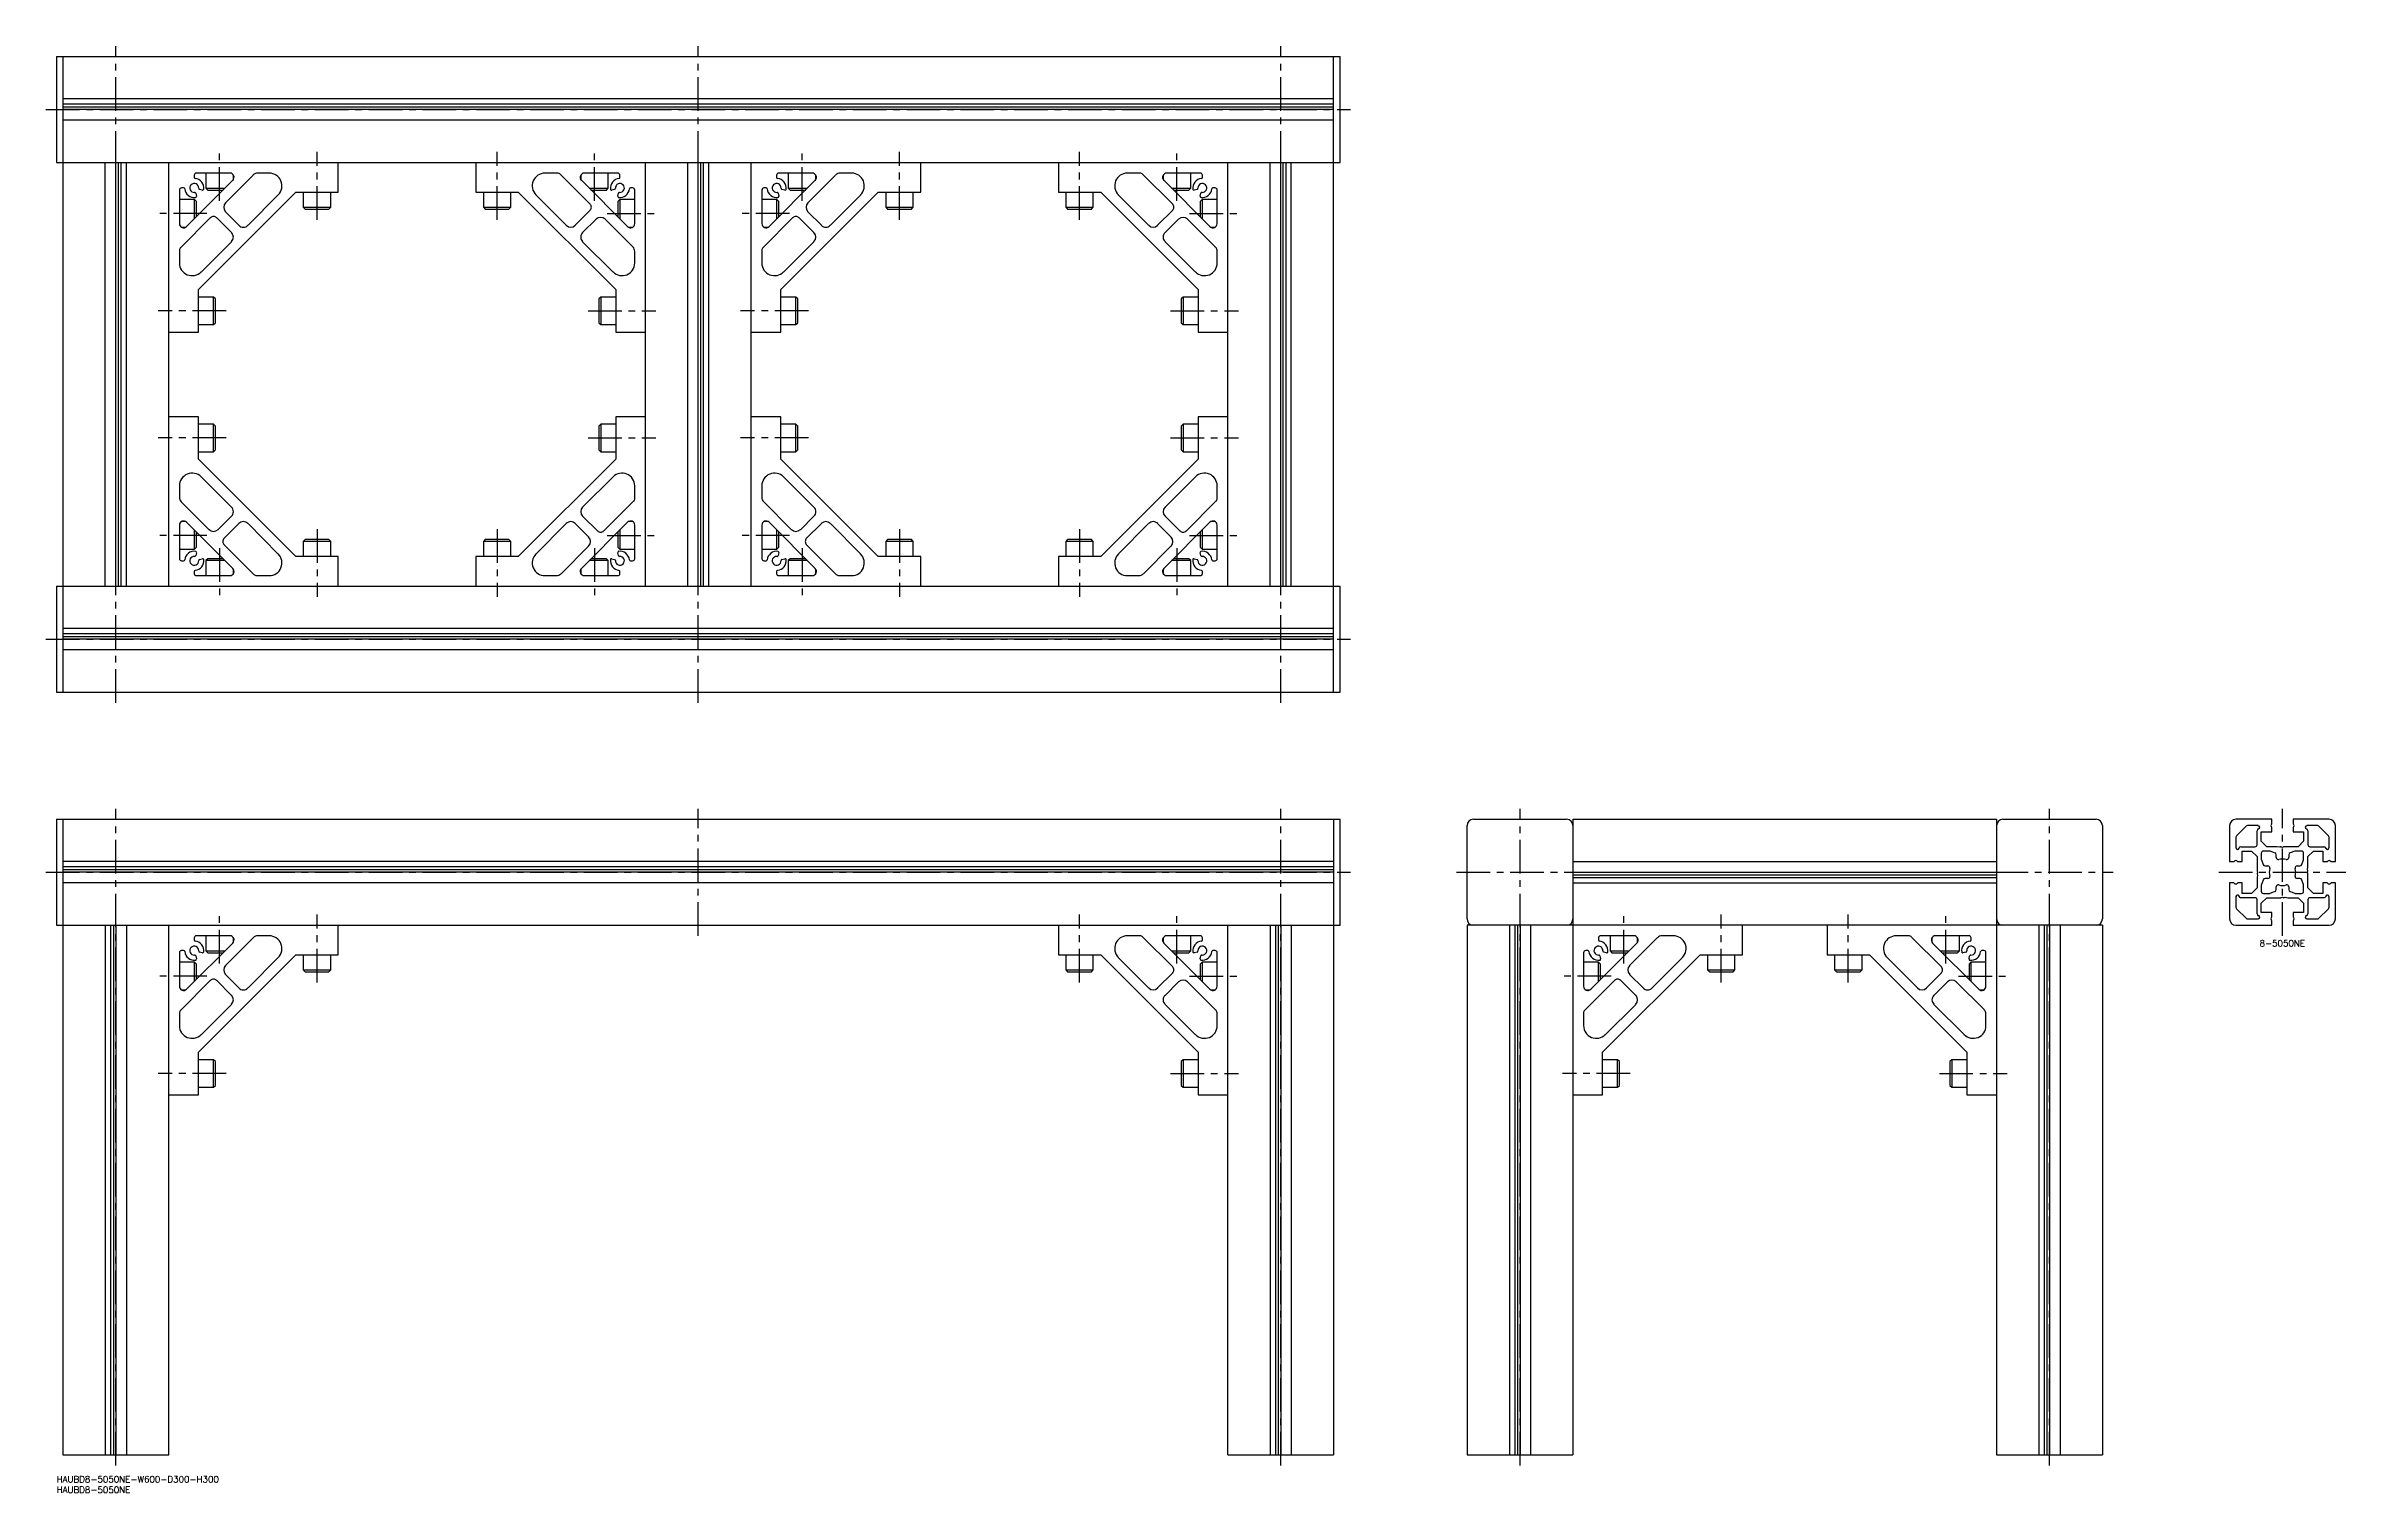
# Model space of a CAD drawing. Extents: x -5 to 1081, y -8 to 675.
import ezdxf

# ---------------------------------------------------------------- set-up
doc = ezdxf.new("R2010")
doc.units = 0
doc.header["$LTSCALE"] = 0.5
doc.linetypes.add('CENTER', pattern=[50.8, 31.75, -6.35, 6.35, -6.35])
for name, color, linetype in [('MSM_CENTER', 1, 'CENTER'), ('MSM_CONTINUOUS', 7, 'CONTINUOUS'), ('MSM_PART_NUMBER', 7, 'CONTINUOUS')]:
    doc.layers.add(name, color=color, linetype=linetype)
doc.styles.get("Standard").update_dxf_attribs({"font": 'txt.shx', "height": 3, "bigfont": 'bigfont.shx'})

# ---------------------------------------------------------------- blocks, each defined once
blk = doc.blocks.new('*U8')
at = {"layer": 'MSM_PART_NUMBER'}
blk.add_text('HAUBD8-5050NE-W600-D300-H300', height=3, dxfattribs=at).set_placement((0, -3))
blk = doc.blocks.new('*U9')
at = {"layer": 'MSM_PART_NUMBER'}
blk.add_text('HAUBD8-5050NE', height=3, dxfattribs=at).set_placement((0, -8))
blk = doc.blocks.new('*U10')
at = {"layer": 'MSM_PART_NUMBER'}
blk.add_text('8-5050NE', height=3, dxfattribs=at).set_placement((1040.2, 250))

msp = doc.modelspace()

# ---------------------------------------------------------------- linework, layer by layer
at = {"layer": 'MSM_CENTER'}
for p, q in [((28, 365), (28, 675)), ((303, 365), (303, 675)), ((578, 365), (578, 675)), ((-5, 645), (611, 645)), ((77, 602), (77, 625)), ((123, 593), (123, 625)), ((208, 593), (208, 625)), ((254, 602), (254, 625)), ((352, 602), (352, 625)), ((398, 593), (398, 625)), ((483, 593), (483, 625)), ((529, 602), (529, 625)), ((71, 596), (48, 596)), ((260, 596), (283, 596)), ((346, 596), (323, 596)), ((535, 596), (558, 596)), ((80, 550), (48, 550)), ((251, 550), (283, 550)), ((355, 550), (323, 550)), ((526, 550), (558, 550)), ((80, 490), (48, 490)), ((251, 490), (283, 490)), ((355, 490), (323, 490)), ((526, 490), (558, 490)), ((123, 447), (123, 415)), ((208, 447), (208, 415)), ((398, 447), (398, 415)), ((483, 447), (483, 415)), ((71, 444), (48, 444)), ((77, 438), (77, 415)), ((254, 438), (254, 415)), ((260, 444), (283, 444)), ((346, 444), (323, 444)), ((352, 438), (352, 415)), ((529, 438), (529, 415)), ((535, 444), (558, 444)), ((-5, 395), (611, 395)), ((28, 5), (28, 315)), ((303, 255), (303, 315)), ((578, 5), (578, 315)), ((691, 5), (691, 315)), ((941, 5), (941, 315)), ((1051, 255), (1051, 315)), ((-5, 285), (611, 285)), ((661, 285), (971, 285)), ((1021, 285), (1081, 285)), ((77, 242), (77, 265)), ((123, 233), (123, 265)), ((483, 233), (483, 265)), ((529, 242), (529, 265)), ((740, 242), (740, 265)), ((786, 233), (786, 265)), ((846, 233), (846, 265)), ((892, 242), (892, 265)), ((71, 236), (48, 236)), ((535, 236), (558, 236)), ((734, 236), (711, 236)), ((898, 236), (921, 236)), ((80, 190), (48, 190)), ((526, 190), (558, 190)), ((743, 190), (711, 190)), ((889, 190), (921, 190))]:
    msp.add_line(p, q, dxfattribs=at)
at = {"layer": 'MSM_CONTINUOUS'}
for p, q in [((0, 670), (606, 670)), ((0, 670), (0, 620)), ((3, 670), (3, 370)), ((603, 370), (603, 670)), ((606, 620), (606, 670)), ((603, 650), (3, 650)), ((603, 647.5), (3, 647.5)), ((603, 646.2), (3, 646.2)), ((603, 645), (3, 645)), ((603, 640), (3, 640)), ((0, 620), (606, 620)), ((23, 420), (23, 620)), ((28, 420), (28, 620)), ((29.2, 420), (29.2, 620)), ((30.5, 420), (30.5, 620)), ((33, 420), (33, 620)), ((53, 420), (53, 620)), ((133, 606), (133, 620)), ((198, 620), (198, 606)), ((278, 420), (278, 620)), ((298, 420), (298, 620)), ((303, 420), (303, 620)), ((304.2, 420), (304.2, 620)), ((305.5, 420), (305.5, 620)), ((308, 420), (308, 620)), ((328, 420), (328, 620)), ((408, 606), (408, 620)), ((473, 620), (473, 606)), ((553, 420), (553, 620)), ((573, 420), (573, 620)), ((578, 420), (578, 620)), ((579.2, 420), (579.2, 620)), ((580.5, 420), (580.5, 620)), ((583, 420), (583, 620)), ((61.4, 589.8), (83.2, 611.6)), ((65, 614), (65, 613)), ((81.8, 615), (66, 615)), ((70.5, 615), (70.5, 607.9)), ((92.8, 614.1), (79.7, 601)), ((83.5, 611.9), (83.5, 614.1)), ((100.4, 615), (95, 615)), ((236.5, 615), (230.6, 615)), ((252, 600.3), (237.9, 614.4)), ((247.5, 614.1), (247.5, 611.9)), ((247.8, 611.6), (269.6, 589.8)), ((265, 615), (249.2, 615)), ((260.5, 607.9), (260.5, 615)), ((266, 613), (266, 614)), ((336.4, 589.8), (358.2, 611.6)), ((340, 614), (340, 613)), ((356.8, 615), (341, 615)), ((345.5, 615), (345.5, 607.9)), ((367.8, 614.1), (354.7, 601)), ((358.5, 611.9), (358.5, 614.1)), ((375.4, 615), (370, 615)), ((511.5, 615), (505.6, 615)), ((527, 600.3), (512.9, 614.4)), ((522.5, 614.1), (522.5, 611.9)), ((522.8, 611.6), (544.6, 589.8)), ((540, 615), (524.2, 615)), ((535.5, 607.9), (535.5, 615)), ((541, 613), (541, 614)), ((58, 607), (58, 591.2)), ((65.1, 602.5), (58, 602.5)), ((60, 608), (59, 608)), ((66, 601.6), (65.1, 602.5)), ((65.1, 593.5), (65.1, 602.5)), ((65.7, 605.5), (66, 604.2)), ((66, 594.3), (66, 601.6)), ((67, 560), (113, 606)), ((68.8, 607), (67.5, 607.3)), ((70.5, 607.9), (71.4, 607)), ((70.5, 607.9), (79.5, 607.9)), ((71.4, 607), (78.7, 607)), ((90.4, 590.4), (104.7, 604.8)), ((113, 606), (133, 606)), ((116.5, 606), (116.5, 598.9)), ((116.5, 598.9), (117.4, 598)), ((116.5, 598.9), (129.5, 598.9)), ((117.4, 598), (128.6, 598)), ((128.6, 598), (129.5, 598.9)), ((129.5, 598.9), (129.5, 606)), ((198, 606), (218, 606)), ((201.5, 606), (201.5, 598.9)), ((201.5, 598.9), (202.4, 598)), ((201.5, 598.9), (214.5, 598.9)), ((202.4, 598), (213.6, 598)), ((213.6, 598), (214.5, 598.9)), ((214.5, 598.9), (214.5, 606)), ((218, 606), (264, 560)), ((226.3, 604.8), (240.6, 590.4)), ((244.9, 590.4), (252, 597.5)), ((251.5, 607.9), (260.5, 607.9)), ((252.3, 607), (259.6, 607)), ((259.6, 607), (260.5, 607.9)), ((263.5, 607.3), (262.2, 607)), ((265, 604.2), (265.3, 605.5)), ((265.9, 602.5), (265, 601.6)), ((265, 601.6), (265, 594.3)), ((273, 602.5), (265.9, 602.5)), ((265.9, 602.5), (265.9, 593.5)), ((272, 608), (271, 608)), ((273, 591.2), (273, 607)), ((333, 607), (333, 591.2)), ((340.1, 602.5), (333, 602.5)), ((335, 608), (334, 608)), ((341, 601.6), (340.1, 602.5)), ((340.1, 593.5), (340.1, 602.5)), ((340.7, 605.5), (341, 604.2)), ((341, 594.3), (341, 601.6)), ((342, 560), (388, 606)), ((343.8, 607), (342.5, 607.3)), ((345.5, 607.9), (346.4, 607)), ((345.5, 607.9), (354.5, 607.9)), ((346.4, 607), (353.7, 607)), ((365.4, 590.4), (379.7, 604.8)), ((388, 606), (408, 606)), ((391.5, 606), (391.5, 598.9)), ((391.5, 598.9), (392.4, 598)), ((391.5, 598.9), (404.5, 598.9)), ((392.4, 598), (403.6, 598)), ((403.6, 598), (404.5, 598.9)), ((404.5, 598.9), (404.5, 606)), ((473, 606), (493, 606)), ((476.5, 606), (476.5, 598.9)), ((476.5, 598.9), (477.4, 598)), ((476.5, 598.9), (489.5, 598.9)), ((477.4, 598), (488.6, 598)), ((488.6, 598), (489.5, 598.9)), ((489.5, 598.9), (489.5, 606)), ((493, 606), (539, 560)), ((501.3, 604.8), (515.6, 590.4)), ((519.9, 590.4), (527, 597.5)), ((526.5, 607.9), (535.5, 607.9)), ((527.3, 607), (534.6, 607)), ((534.6, 607), (535.5, 607.9)), ((538.5, 607.3), (537.2, 607)), ((540, 604.2), (540.3, 605.5)), ((540.9, 602.5), (540, 601.6)), ((540, 601.6), (540, 594.3)), ((548, 602.5), (540.9, 602.5)), ((540.9, 602.5), (540.9, 593.5)), ((547, 608), (546, 608)), ((548, 591.2), (548, 607)), ((72.7, 594), (58.6, 579.9)), ((58.9, 589.5), (61.1, 589.5)), ((82.6, 586.9), (75.5, 594)), ((79.7, 596.8), (86.1, 590.4)), ((254.8, 593.3), (248.4, 586.9)), ((272.1, 580.2), (259, 593.3)), ((269.9, 589.5), (272.1, 589.5)), ((347.7, 594), (333.6, 579.9)), ((333.9, 589.5), (336.1, 589.5)), ((357.6, 586.9), (350.5, 594)), ((354.7, 596.8), (361.1, 590.4)), ((529.8, 593.3), (523.4, 586.9)), ((547.1, 580.2), (534, 593.3)), ((544.9, 589.5), (547.1, 589.5)), ((58, 578.5), (58, 572.6)), ((68.2, 568.3), (82.6, 582.6)), ((248.4, 582.6), (262.8, 568.3)), ((273, 572.6), (273, 578)), ((333, 578.5), (333, 572.6)), ((343.2, 568.3), (357.6, 582.6)), ((523.4, 582.6), (537.8, 568.3)), ((548, 572.6), (548, 578)), ((67, 540), (67, 560)), ((74.1, 556.5), (67, 556.5)), ((75, 555.6), (74.1, 556.5)), ((74.1, 543.5), (74.1, 556.5)), ((75, 544.4), (75, 555.6)), ((256.9, 556.5), (256, 555.6)), ((256, 555.6), (256, 544.4)), ((264, 556.5), (256.9, 556.5)), ((256.9, 556.5), (256.9, 543.5)), ((264, 560), (264, 540)), ((342, 540), (342, 560)), ((349.1, 556.5), (342, 556.5)), ((350, 555.6), (349.1, 556.5)), ((349.1, 543.5), (349.1, 556.5)), ((350, 544.4), (350, 555.6)), ((531.9, 556.5), (531, 555.6)), ((531, 555.6), (531, 544.4)), ((539, 556.5), (531.9, 556.5)), ((531.9, 556.5), (531.9, 543.5)), ((539, 560), (539, 540)), ((67, 543.5), (74.1, 543.5)), ((74.1, 543.5), (75, 544.4)), ((256, 544.4), (256.9, 543.5)), ((256.9, 543.5), (264, 543.5)), ((342, 543.5), (349.1, 543.5)), ((349.1, 543.5), (350, 544.4)), ((531, 544.4), (531.9, 543.5)), ((531.9, 543.5), (539, 543.5)), ((53, 540), (67, 540)), ((264, 540), (278, 540)), ((328, 540), (342, 540)), ((539, 540), (553, 540)), ((67, 500), (53, 500)), ((67, 480), (67, 500)), ((278, 500), (264, 500)), ((264, 500), (264, 480)), ((342, 500), (328, 500)), ((342, 480), (342, 500)), ((553, 500), (539, 500)), ((539, 500), (539, 480)), ((74.1, 496.5), (67, 496.5)), ((75, 495.6), (74.1, 496.5)), ((74.1, 483.5), (74.1, 496.5)), ((75, 484.4), (75, 495.6)), ((256.9, 496.5), (256, 495.6)), ((256, 495.6), (256, 484.4)), ((264, 496.5), (256.9, 496.5)), ((256.9, 496.5), (256.9, 483.5)), ((349.1, 496.5), (342, 496.5)), ((350, 495.6), (349.1, 496.5)), ((349.1, 483.5), (349.1, 496.5)), ((350, 484.4), (350, 495.6)), ((531.9, 496.5), (531, 495.6)), ((531, 495.6), (531, 484.4)), ((539, 496.5), (531.9, 496.5)), ((531.9, 496.5), (531.9, 483.5)), ((67, 483.5), (74.1, 483.5)), ((113, 434), (67, 480)), ((74.1, 483.5), (75, 484.4)), ((264, 480), (218, 434)), ((256, 484.4), (256.9, 483.5)), ((256.9, 483.5), (264, 483.5)), ((342, 483.5), (349.1, 483.5)), ((388, 434), (342, 480)), ((349.1, 483.5), (350, 484.4)), ((539, 480), (493, 434)), ((531, 484.4), (531.9, 483.5)), ((531.9, 483.5), (539, 483.5)), ((58, 467.4), (58, 462)), ((82.6, 457.4), (68.2, 471.7)), ((262.8, 471.7), (248.4, 457.4)), ((273, 461.5), (273, 467.4)), ((333, 467.4), (333, 462)), ((357.6, 457.4), (343.2, 471.7)), ((537.8, 471.7), (523.4, 457.4)), ((548, 461.5), (548, 467.4)), ((58.9, 459.8), (72, 446.7)), ((258.3, 446), (272.4, 460.1)), ((333.9, 459.8), (347, 446.7)), ((533.3, 446), (547.4, 460.1)), ((58, 448.8), (58, 433)), ((61.1, 450.5), (58.9, 450.5)), ((83.2, 428.4), (61.4, 450.2)), ((65.1, 437.5), (65.1, 446.5)), ((66, 438.4), (66, 445.7)), ((76.2, 446.7), (82.6, 453.1)), ((86.1, 449.6), (79, 442.5)), ((104.7, 435.2), (90.4, 449.6)), ((240.6, 449.6), (226.3, 435.2)), ((251.3, 443.2), (244.9, 449.6)), ((269.6, 450.2), (247.8, 428.4)), ((248.4, 453.1), (255.5, 446)), ((265, 445.7), (265, 438.4)), ((265.9, 446.5), (265.9, 437.5)), ((272.1, 450.5), (269.9, 450.5)), ((273, 433), (273, 448.8)), ((333, 448.8), (333, 433)), ((336.1, 450.5), (333.9, 450.5)), ((358.2, 428.4), (336.4, 450.2)), ((340.1, 437.5), (340.1, 446.5)), ((341, 438.4), (341, 445.7)), ((351.2, 446.7), (357.6, 453.1)), ((361.1, 449.6), (354, 442.5)), ((379.7, 435.2), (365.4, 449.6)), ((515.6, 449.6), (501.3, 435.2)), ((526.3, 443.2), (519.9, 449.6)), ((544.6, 450.2), (522.8, 428.4)), ((523.4, 453.1), (530.5, 446)), ((540, 445.7), (540, 438.4)), ((540.9, 446.5), (540.9, 437.5)), ((547.1, 450.5), (544.9, 450.5)), ((548, 433), (548, 448.8)), ((58, 437.5), (65.1, 437.5)), ((65.1, 437.5), (66, 438.4)), ((66, 435.8), (65.7, 434.5)), ((79, 439.7), (93.1, 425.6)), ((117.4, 442), (116.5, 441.1)), ((116.5, 441.1), (116.5, 434)), ((129.5, 441.1), (116.5, 441.1)), ((128.6, 442), (117.4, 442)), ((129.5, 441.1), (128.6, 442)), ((129.5, 434), (129.5, 441.1)), ((202.4, 442), (201.5, 441.1)), ((201.5, 441.1), (201.5, 434)), ((214.5, 441.1), (201.5, 441.1)), ((213.6, 442), (202.4, 442)), ((214.5, 441.1), (213.6, 442)), ((214.5, 434), (214.5, 441.1)), ((238.2, 425.9), (251.3, 439)), ((265, 438.4), (265.9, 437.5)), ((265.3, 434.5), (265, 435.8)), ((265.9, 437.5), (273, 437.5)), ((333, 437.5), (340.1, 437.5)), ((340.1, 437.5), (341, 438.4)), ((341, 435.8), (340.7, 434.5)), ((354, 439.7), (368.1, 425.6)), ((392.4, 442), (391.5, 441.1)), ((391.5, 441.1), (391.5, 434)), ((404.5, 441.1), (391.5, 441.1)), ((403.6, 442), (392.4, 442)), ((404.5, 441.1), (403.6, 442)), ((404.5, 434), (404.5, 441.1)), ((477.4, 442), (476.5, 441.1)), ((476.5, 441.1), (476.5, 434)), ((489.5, 441.1), (476.5, 441.1)), ((488.6, 442), (477.4, 442)), ((489.5, 441.1), (488.6, 442)), ((489.5, 434), (489.5, 441.1)), ((513.2, 425.9), (526.3, 439)), ((540, 438.4), (540.9, 437.5)), ((540.3, 434.5), (540, 435.8)), ((540.9, 437.5), (548, 437.5)), ((59, 432), (60, 432)), ((65, 427), (65, 426)), ((66, 425), (81.8, 425)), ((67.5, 432.7), (68.8, 433)), ((71.4, 433), (70.5, 432.1)), ((70.5, 432.1), (70.5, 425)), ((79.5, 432.1), (70.5, 432.1)), ((78.7, 433), (71.4, 433)), ((83.5, 425.9), (83.5, 428.1)), ((94.5, 425), (100.4, 425)), ((133, 434), (113, 434)), ((133, 420), (133, 434)), ((198, 434), (198, 420)), ((218, 434), (198, 434)), ((230.6, 425), (236, 425)), ((247.5, 428.1), (247.5, 425.9)), ((249.2, 425), (265, 425)), ((260.5, 432.1), (251.5, 432.1)), ((259.6, 433), (252.3, 433)), ((260.5, 432.1), (259.6, 433)), ((260.5, 425), (260.5, 432.1)), ((262.2, 433), (263.5, 432.7)), ((266, 426), (266, 427)), ((271, 432), (272, 432)), ((334, 432), (335, 432)), ((340, 427), (340, 426)), ((341, 425), (356.8, 425)), ((342.5, 432.7), (343.8, 433)), ((346.4, 433), (345.5, 432.1)), ((345.5, 432.1), (345.5, 425)), ((354.5, 432.1), (345.5, 432.1)), ((353.7, 433), (346.4, 433)), ((358.5, 425.9), (358.5, 428.1)), ((369.5, 425), (375.4, 425)), ((408, 434), (388, 434)), ((408, 420), (408, 434)), ((473, 434), (473, 420)), ((493, 434), (473, 434)), ((505.6, 425), (511, 425)), ((522.5, 428.1), (522.5, 425.9)), ((524.2, 425), (540, 425)), ((535.5, 432.1), (526.5, 432.1)), ((534.6, 433), (527.3, 433)), ((535.5, 432.1), (534.6, 433)), ((535.5, 425), (535.5, 432.1)), ((537.2, 433), (538.5, 432.7)), ((541, 426), (541, 427)), ((546, 432), (547, 432)), ((0, 420), (606, 420)), ((0, 420), (0, 370)), ((606, 370), (606, 420)), ((603, 400), (3, 400)), ((603, 397.5), (3, 397.5)), ((603, 396.2), (3, 396.2)), ((603, 395), (3, 395)), ((603, 390), (3, 390)), ((0, 370), (606, 370)), ((0, 310), (606, 310)), ((0, 310), (0, 260)), ((3, 310), (3, 10)), ((603, 310), (603, 10)), ((606, 260), (606, 310)), ((666, 263), (666, 307)), ((669, 310), (713, 310)), ((716, 310), (716, 10)), ((716, 310), (916, 310)), ((916, 310), (916, 10)), ((919, 310), (963, 310)), ((966, 307), (966, 263)), ((1026, 307), (1026, 290)), ((1046, 310), (1029, 310)), ((1033.8, 306.7), (1029.3, 302.2)), ((1039.5, 307), (1034.5, 307)), ((1039, 298), (1039, 304.6)), ((1046, 308.1), (1046, 310)), ((1046, 304), (1046, 305.9)), ((1073, 310), (1056, 310)), ((1056, 310), (1056, 308.1)), ((1056, 305.9), (1056, 304)), ((1067.5, 307), (1062.5, 307)), ((1063, 304.6), (1063, 298)), ((1072.7, 302.2), (1068.2, 306.7)), ((1076, 290), (1076, 307)), ((1029, 301.5), (1029, 296.5)), ((1031.4, 297), (1038, 297)), ((1032, 290), (1032, 295)), ((1032, 295), (1036.4, 295)), ((1036.4, 295), (1039, 292.4)), ((1041, 299.6), (1041, 304)), ((1041, 304), (1046, 304)), ((1043.6, 297), (1041, 299.6)), ((1041, 294), (1041, 291.2)), ((1044.8, 295), (1042, 295)), ((1048.5, 297), (1043.6, 297)), ((1047.3, 294.1), (1045.2, 294.9)), ((1049.8, 296.8), (1048.5, 297)), ((1050.1, 296.9), (1049.8, 296.8)), ((1051, 296.7), (1050.6, 296.9)), ((1051.4, 296.9), (1051, 296.7)), ((1058.4, 297), (1051.7, 297)), ((1056.8, 294.9), (1054.7, 294.1)), ((1056, 304), (1061, 304)), ((1060, 295), (1057.2, 295)), ((1061, 299.6), (1058.4, 297)), ((1061, 304), (1061, 299.6)), ((1061, 291.2), (1061, 294)), ((1063, 292.4), (1065.6, 295)), ((1064, 297), (1070.6, 297)), ((1065.6, 295), (1070, 295)), ((1070, 295), (1070, 290)), ((1073, 296.5), (1073, 301.5)), ((603, 290), (3, 290)), ((603, 287.5), (3, 287.5)), ((603, 286.2), (3, 286.2)), ((603, 285), (3, 285)), ((716, 290), (916, 290)), ((716, 285), (916, 285)), ((716, 283.8), (916, 283.8)), ((716, 282.5), (916, 282.5)), ((1026, 290), (1027.9, 290)), ((1030.1, 290), (1032, 290)), ((1039, 292.4), (1039, 285.7)), ((1039.2, 283.8), (1039, 282.5)), ((1039, 282.5), (1039, 277.6)), ((1039.1, 285.4), (1039.3, 285)), ((1039.3, 285), (1039.1, 284.6)), ((1039.1, 284.1), (1039.2, 283.8)), ((1041.1, 290.8), (1041.9, 288.7)), ((1042.8, 288), (1044.1, 288)), ((1048, 291.9), (1048, 293.2)), ((1054, 293.2), (1054, 291.9)), ((1057.9, 288), (1059.2, 288)), ((1060.1, 288.7), (1060.9, 290.8)), ((1062.7, 285), (1062.9, 285.4)), ((1062.9, 284.6), (1062.7, 285)), ((1062.8, 286.2), (1063, 287.5)), ((1062.9, 285.9), (1062.8, 286.2)), ((1063, 287.5), (1063, 292.4)), ((1063, 277.6), (1063, 284.3)), ((1070, 290), (1071.9, 290)), ((1074.1, 290), (1076, 290)), ((603, 280), (3, 280)), ((716, 280), (916, 280)), ((1027.9, 280), (1026, 280)), ((1026, 280), (1026, 263)), ((1029, 273.5), (1029, 268.5)), ((1032, 280), (1030.1, 280)), ((1038, 273), (1031.4, 273)), ((1032, 275), (1032, 280)), ((1036.4, 275), (1032, 275)), ((1039, 277.6), (1036.4, 275)), ((1039, 265.4), (1039, 272)), ((1041, 278.8), (1041, 276)), ((1041, 270.4), (1043.6, 273)), ((1041.9, 281.3), (1041.1, 279.2)), ((1042, 275), (1044.8, 275)), ((1044.1, 282), (1042.8, 282)), ((1043.6, 273), (1050.3, 273)), ((1045.2, 275.1), (1047.3, 275.9)), ((1048, 276.8), (1048, 278.1)), ((1050.6, 273.1), (1051, 273.3)), ((1051, 273.3), (1051.4, 273.1)), ((1051.9, 273.1), (1052.2, 273.2)), ((1052.2, 273.2), (1053.5, 273)), ((1053.5, 273), (1058.4, 273)), ((1054, 278.1), (1054, 276.8)), ((1054.7, 275.9), (1056.8, 275.1)), ((1057.2, 275), (1060, 275)), ((1059.2, 282), (1057.9, 282)), ((1058.4, 273), (1061, 270.4)), ((1060.9, 279.2), (1060.1, 281.3)), ((1061, 276), (1061, 278.8)), ((1065.6, 275), (1063, 277.6)), ((1063, 272), (1063, 265.4)), ((1070.6, 273), (1064, 273)), ((1070, 275), (1065.6, 275)), ((1071.9, 280), (1070, 280)), ((1070, 280), (1070, 275)), ((1073, 268.5), (1073, 273.5)), ((1076, 280), (1074.1, 280)), ((1076, 263), (1076, 280)), ((1029.3, 267.8), (1033.8, 263.3)), ((1034.5, 263), (1039.5, 263)), ((1041, 266), (1041, 270.4)), ((1046, 266), (1041, 266)), ((1046, 264.1), (1046, 266)), ((1046, 260), (1046, 261.9)), ((1061, 266), (1056, 266)), ((1056, 266), (1056, 264.1)), ((1056, 261.9), (1056, 260)), ((1061, 270.4), (1061, 266)), ((1062.5, 263), (1067.5, 263)), ((1068.2, 263.3), (1072.7, 267.8)), ((0, 260), (606, 260)), ((23, 260), (23, 10)), ((25.5, 260), (25.5, 10)), ((26.8, 260), (26.8, 10)), ((28, 260), (28, 10)), ((33, 260), (33, 10)), ((53, 10), (53, 260)), ((61.4, 229.8), (83.2, 251.6)), ((65, 254), (65, 253)), ((81.8, 255), (66, 255)), ((70.5, 255), (70.5, 247.9)), ((92.8, 254.1), (79.7, 241)), ((83.5, 251.9), (83.5, 254.1)), ((100.4, 255), (95, 255)), ((133, 246), (133, 260)), ((473, 260), (473, 246)), ((511.5, 255), (505.6, 255)), ((527, 240.3), (512.9, 254.4)), ((522.5, 254.1), (522.5, 251.9)), ((522.8, 251.6), (544.6, 229.8)), ((540, 255), (524.2, 255)), ((535.5, 247.9), (535.5, 255)), ((541, 253), (541, 254)), ((553, 10), (553, 260)), ((573, 260), (573, 10)), ((575.5, 260), (575.5, 10)), ((576.8, 260), (576.8, 10)), ((578, 260), (578, 10)), ((583, 260), (583, 10)), ((966, 260), (666, 260)), ((666, 260), (666, 10)), ((686, 260), (686, 10)), ((688.5, 260), (688.5, 10)), ((689.8, 260), (689.8, 10)), ((691, 260), (691, 10)), ((696, 260), (696, 10)), ((724.4, 229.8), (746.2, 251.6)), ((728, 254), (728, 253)), ((744.8, 255), (729, 255)), ((733.5, 255), (733.5, 247.9)), ((755.8, 254.1), (742.7, 241)), ((746.5, 251.9), (746.5, 254.1)), ((763.4, 255), (758, 255)), ((796, 246), (796, 260)), ((836, 260), (836, 246)), ((874.5, 255), (868.6, 255)), ((890, 240.3), (875.9, 254.4)), ((885.5, 254.1), (885.5, 251.9)), ((885.8, 251.6), (907.6, 229.8)), ((903, 255), (887.2, 255)), ((898.5, 247.9), (898.5, 255)), ((904, 253), (904, 254)), ((936, 260), (936, 10)), ((938.5, 260), (938.5, 10)), ((939.8, 260), (939.8, 10)), ((941, 260), (941, 10)), ((946, 260), (946, 10)), ((966, 260), (966, 10)), ((1029, 260), (1046, 260)), ((1056, 260), (1073, 260)), ((58, 247), (58, 231.2)), ((65.1, 242.5), (58, 242.5)), ((60, 248), (59, 248)), ((66, 241.6), (65.1, 242.5)), ((65.1, 233.5), (65.1, 242.5)), ((65.7, 245.5), (66, 244.2)), ((66, 234.3), (66, 241.6)), ((67, 200), (113, 246)), ((68.8, 247), (67.5, 247.3)), ((70.5, 247.9), (71.4, 247)), ((70.5, 247.9), (79.5, 247.9)), ((71.4, 247), (78.7, 247)), ((90.4, 230.4), (104.7, 244.8)), ((113, 246), (133, 246)), ((116.5, 246), (116.5, 238.9)), ((129.5, 238.9), (129.5, 246)), ((473, 246), (493, 246)), ((476.5, 246), (476.5, 238.9)), ((489.5, 238.9), (489.5, 246)), ((493, 246), (539, 200)), ((501.3, 244.8), (515.6, 230.4)), ((526.5, 247.9), (535.5, 247.9)), ((527.3, 247), (534.6, 247)), ((534.6, 247), (535.5, 247.9)), ((538.5, 247.3), (537.2, 247)), ((540, 244.2), (540.3, 245.5)), ((540.9, 242.5), (540, 241.6)), ((540, 241.6), (540, 234.3)), ((548, 242.5), (540.9, 242.5)), ((540.9, 242.5), (540.9, 233.5)), ((547, 248), (546, 248)), ((548, 231.2), (548, 247)), ((721, 247), (721, 231.2)), ((728.1, 242.5), (721, 242.5)), ((723, 248), (722, 248)), ((729, 241.6), (728.1, 242.5)), ((728.1, 233.5), (728.1, 242.5)), ((728.7, 245.5), (729, 244.2)), ((729, 234.3), (729, 241.6)), ((730, 200), (776, 246)), ((731.8, 247), (730.5, 247.3)), ((733.5, 247.9), (734.4, 247)), ((733.5, 247.9), (742.5, 247.9)), ((734.4, 247), (741.7, 247)), ((753.4, 230.4), (767.7, 244.8)), ((776, 246), (796, 246)), ((779.5, 246), (779.5, 238.9)), ((792.5, 238.9), (792.5, 246)), ((836, 246), (856, 246)), ((839.5, 246), (839.5, 238.9)), ((852.5, 238.9), (852.5, 246)), ((856, 246), (902, 200)), ((864.3, 244.8), (878.6, 230.4)), ((889.5, 247.9), (898.5, 247.9)), ((890.3, 247), (897.6, 247)), ((897.6, 247), (898.5, 247.9)), ((901.5, 247.3), (900.2, 247)), ((903, 244.2), (903.3, 245.5)), ((903.9, 242.5), (903, 241.6)), ((903, 241.6), (903, 234.3)), ((911, 242.5), (903.9, 242.5)), ((903.9, 242.5), (903.9, 233.5)), ((910, 248), (909, 248)), ((911, 231.2), (911, 247)), ((72.7, 234), (58.6, 219.9)), ((58.9, 229.5), (61.1, 229.5)), ((82.6, 226.9), (75.5, 234)), ((79.7, 236.8), (86.1, 230.4)), ((116.5, 238.9), (117.4, 238)), ((116.5, 238.9), (129.5, 238.9)), ((117.4, 238), (128.6, 238)), ((128.6, 238), (129.5, 238.9)), ((476.5, 238.9), (477.4, 238)), ((476.5, 238.9), (489.5, 238.9)), ((477.4, 238), (488.6, 238)), ((488.6, 238), (489.5, 238.9)), ((519.9, 230.4), (527, 237.5)), ((529.8, 233.3), (523.4, 226.9)), ((547.1, 220.2), (534, 233.3)), ((544.9, 229.5), (547.1, 229.5)), ((735.7, 234), (721.6, 219.9)), ((721.9, 229.5), (724.1, 229.5)), ((745.6, 226.9), (738.5, 234)), ((742.7, 236.8), (749.1, 230.4)), ((779.5, 238.9), (780.4, 238)), ((779.5, 238.9), (792.5, 238.9)), ((780.4, 238), (791.6, 238)), ((791.6, 238), (792.5, 238.9)), ((839.5, 238.9), (840.4, 238)), ((839.5, 238.9), (852.5, 238.9)), ((840.4, 238), (851.6, 238)), ((851.6, 238), (852.5, 238.9)), ((882.9, 230.4), (890, 237.5)), ((892.8, 233.3), (886.4, 226.9)), ((910.1, 220.2), (897, 233.3)), ((907.9, 229.5), (910.1, 229.5)), ((58, 218.5), (58, 212.6)), ((68.2, 208.3), (82.6, 222.6)), ((523.4, 222.6), (537.8, 208.3)), ((548, 212.6), (548, 218)), ((721, 218.5), (721, 212.6)), ((731.2, 208.3), (745.6, 222.6)), ((886.4, 222.6), (900.8, 208.3)), ((911, 212.6), (911, 218)), ((67, 180), (67, 200)), ((74.1, 196.5), (67, 196.5)), ((75, 195.6), (74.1, 196.5)), ((74.1, 183.5), (74.1, 196.5)), ((75, 184.4), (75, 195.6)), ((531.9, 196.5), (531, 195.6)), ((531, 195.6), (531, 184.4)), ((539, 196.5), (531.9, 196.5)), ((531.9, 196.5), (531.9, 183.5)), ((539, 200), (539, 180)), ((730, 180), (730, 200)), ((737.1, 196.5), (730, 196.5)), ((738, 195.6), (737.1, 196.5)), ((737.1, 183.5), (737.1, 196.5)), ((738, 184.4), (738, 195.6)), ((894.9, 196.5), (894, 195.6)), ((894, 195.6), (894, 184.4)), ((902, 196.5), (894.9, 196.5)), ((894.9, 196.5), (894.9, 183.5)), ((902, 200), (902, 180)), ((53, 180), (67, 180)), ((67, 183.5), (74.1, 183.5)), ((74.1, 183.5), (75, 184.4)), ((531, 184.4), (531.9, 183.5)), ((531.9, 183.5), (539, 183.5)), ((539, 180), (553, 180)), ((716, 180), (730, 180)), ((730, 183.5), (737.1, 183.5)), ((737.1, 183.5), (738, 184.4)), ((894, 184.4), (894.9, 183.5)), ((894.9, 183.5), (902, 183.5)), ((902, 180), (916, 180)), ((3, 10), (53, 10)), ((553, 10), (603, 10)), ((666, 10), (716, 10)), ((916, 10), (966, 10))]:
    msp.add_line(p, q, dxfattribs=at)
for centre, radius, start, end in [((65, 608), 2.1, 356.087, 273.9131), ((66, 614), 1, 90, 180), ((65.5, 613), 0.5, 180, 264.2608), ((65, 608), 4.5, 352.181, 84.2608), ((81.8, 613), 2, 315, 90), ((95, 612), 3, 90, 135), ((100.4, 609), 6, 315, 90), ((230.6, 609), 6, 90, 225), ((236.5, 613), 2, 45, 90), ((249.2, 613), 2, 90, 225), ((266, 608), 4.5, 95.7392, 187.8202), ((266, 608), 2.1, 266.087, 183.9131), ((265, 614), 1, 0, 90), ((265.5, 613), 0.5, 275.7392, 0), ((340, 608), 2.1, 356.087, 273.9131), ((341, 614), 1, 90, 180), ((340.5, 613), 0.5, 180, 264.2608), ((340, 608), 4.5, 352.181, 84.2608), ((356.8, 613), 2, 315, 90), ((370, 612), 3, 90, 135), ((375.4, 609), 6, 315, 90), ((505.6, 609), 6, 90, 225), ((511.5, 613), 2, 45, 90), ((524.2, 613), 2, 90, 225), ((541, 608), 4.5, 95.7392, 187.8202), ((541, 608), 2.1, 266.087, 183.9131), ((540, 614), 1, 0, 90), ((540.5, 613), 0.5, 275.7392, 0), ((59, 607), 1, 90, 180), ((60, 607.5), 0.5, 5.7392, 90), ((65, 608), 4.5, 185.7392, 277.8202), ((65.2, 605.4), 0.5, 15.0017, 93.9131), ((65.5, 604), 0.5, 277.8202, 15.0017), ((67.6, 607.8), 0.5, 176.0869, 255.0017), ((69, 607.5), 0.5, 255.0017, 352.181), ((81.9, 598.9), 3, 135, 224.9997), ((250.5, 598.9), 2, 314.9997, 45), ((262, 607.5), 0.5, 187.8202, 285.0017), ((263.4, 607.8), 0.5, 285.0017, 3.9131), ((265.5, 604), 0.5, 165.0017, 262.181), ((265.8, 605.4), 0.5, 86.0869, 165.0017), ((266, 608), 4.5, 262.181, 354.2608), ((271, 607.5), 0.5, 90, 174.2608), ((272, 607), 1, 0, 90), ((334, 607), 1, 90, 180), ((335, 607.5), 0.5, 5.7392, 90), ((340, 608), 4.5, 185.7392, 277.8202), ((340.2, 605.4), 0.5, 15.0017, 93.9131), ((340.5, 604), 0.5, 277.8202, 15.0017), ((342.6, 607.8), 0.5, 176.0869, 255.0017), ((344, 607.5), 0.5, 255.0017, 352.181), ((356.9, 598.9), 3, 135, 224.9997), ((525.5, 598.9), 2, 314.9997, 45), ((537, 607.5), 0.5, 187.8202, 285.0017), ((538.4, 607.8), 0.5, 285.0017, 3.9131), ((540.5, 604), 0.5, 165.0017, 262.181), ((540.8, 605.4), 0.5, 86.0869, 165.0017), ((541, 608), 4.5, 262.181, 354.2608), ((546, 607.5), 0.5, 90, 174.2608), ((547, 607), 1, 0, 90), ((60, 591.2), 2, 180, 315), ((74.1, 592.5), 2, 44.9997, 135), ((80.5, 584.8), 3, 315, 44.9997), ((88.2, 592.5), 3, 224.9997, 315), ((242.8, 592.5), 3, 225, 314.9997), ((250.5, 584.8), 3, 134.9997, 225), ((256.9, 591.1), 3, 45, 134.9997), ((271, 591.2), 2, 225, 0), ((335, 591.2), 2, 180, 315), ((349.1, 592.5), 2, 44.9997, 135), ((355.5, 584.8), 3, 315, 44.9997), ((363.2, 592.5), 3, 224.9997, 315), ((517.8, 592.5), 3, 225, 314.9997), ((525.5, 584.8), 3, 134.9997, 225), ((531.9, 591.1), 3, 45, 134.9997), ((546, 591.2), 2, 225, 0), ((60, 578.5), 2, 135, 180), ((270, 578), 3, 0, 45), ((335, 578.5), 2, 135, 180), ((545, 578), 3, 0, 45), ((64, 572.6), 6, 180, 315), ((267, 572.6), 6, 225, 0), ((339, 572.6), 6, 180, 315), ((542, 572.6), 6, 225, 0), ((64, 467.4), 6, 45, 180), ((267, 467.4), 6, 360, 135), ((339, 467.4), 6, 45, 180), ((542, 467.4), 6, 360, 135), ((61, 462), 3, 180, 225), ((80.5, 455.2), 3, 314.9997, 45), ((250.5, 455.2), 3, 135, 224.9997), ((271, 461.5), 2, 315, 0), ((336, 462), 3, 180, 225), ((355.5, 455.2), 3, 314.9997, 45), ((525.5, 455.2), 3, 135, 224.9997), ((546, 461.5), 2, 315, 0), ((60, 448.8), 2, 45, 180), ((74.1, 448.9), 3, 225, 314.9997), ((88.2, 447.5), 3, 45, 134.9997), ((242.8, 447.5), 3, 44.9997, 135), ((256.9, 447.5), 2, 224.9997, 315), ((271, 448.8), 2, 0, 135), ((335, 448.8), 2, 45, 180), ((349.1, 448.9), 3, 225, 314.9997), ((363.2, 447.5), 3, 45, 134.9997), ((517.8, 447.5), 3, 44.9997, 135), ((531.9, 447.5), 2, 224.9997, 315), ((546, 448.8), 2, 0, 135), ((65, 432), 4.5, 82.181, 174.2608), ((65.2, 434.6), 0.5, 266.0869, 345.0017), ((65.5, 436), 0.5, 345.0017, 82.181), ((80.5, 441.1), 2, 134.9997, 225), ((100.4, 431), 6, 270, 45), ((230.6, 431), 6, 135, 270), ((249.1, 441.1), 3, 315, 44.9997), ((265.5, 436), 0.5, 97.8202, 195.0017), ((265.8, 434.6), 0.5, 195.0017, 273.9131), ((266, 432), 4.5, 5.7392, 97.8202), ((340, 432), 4.5, 82.181, 174.2608), ((340.2, 434.6), 0.5, 266.0869, 345.0017), ((340.5, 436), 0.5, 345.0017, 82.181), ((355.5, 441.1), 2, 134.9997, 225), ((375.4, 431), 6, 270, 45), ((505.6, 431), 6, 135, 270), ((524.1, 441.1), 3, 315, 44.9997), ((540.5, 436), 0.5, 97.8202, 195.0017), ((540.8, 434.6), 0.5, 195.0017, 273.9131), ((541, 432), 4.5, 5.7392, 97.8202), ((59, 433), 1, 180, 270), ((60, 432.5), 0.5, 270, 354.2608), ((65, 432), 2.1, 86.087, 3.9131), ((65.5, 427), 0.5, 95.7392, 180), ((66, 426), 1, 180, 270), ((65, 432), 4.5, 275.7392, 7.8202), ((67.6, 432.2), 0.5, 105.0017, 183.9131), ((69, 432.5), 0.5, 7.8202, 105.0017), ((81.8, 427), 2, 270, 45), ((94.5, 427), 2, 225, 270), ((236, 428), 3, 270, 315), ((249.2, 427), 2, 135, 270), ((262, 432.5), 0.5, 75.0017, 172.181), ((266, 432), 4.5, 172.181, 264.2608), ((263.4, 432.2), 0.5, 356.0869, 75.0017), ((266, 432), 2.1, 176.087, 93.9131), ((265, 426), 1, 270, 0), ((265.5, 427), 0.5, 0, 84.2608), ((271, 432.5), 0.5, 185.7392, 270), ((272, 433), 1, 270, 0), ((334, 433), 1, 180, 270), ((335, 432.5), 0.5, 270, 354.2608), ((340, 432), 2.1, 86.087, 3.9131), ((340.5, 427), 0.5, 95.7392, 180), ((341, 426), 1, 180, 270), ((340, 432), 4.5, 275.7392, 7.8202), ((342.6, 432.2), 0.5, 105.0017, 183.9131), ((344, 432.5), 0.5, 7.8202, 105.0017), ((356.8, 427), 2, 270, 45), ((369.5, 427), 2, 225, 270), ((511, 428), 3, 270, 315), ((524.2, 427), 2, 135, 270), ((537, 432.5), 0.5, 75.0017, 172.181), ((541, 432), 4.5, 172.181, 264.2608), ((538.4, 432.2), 0.5, 356.0869, 75.0017), ((541, 432), 2.1, 176.087, 93.9131), ((540, 426), 1, 270, 0), ((540.5, 427), 0.5, 0, 84.2608), ((546, 432.5), 0.5, 185.7392, 270), ((547, 433), 1, 270, 0), ((669, 307), 3, 90, 180), ((713, 307), 3, 0, 90), ((919, 307), 3, 90, 180), ((963, 307), 3, 0, 90), ((1029, 307), 3, 90, 180), ((1034.5, 306), 1, 90, 135), ((1040, 304.6), 1, 104.9006, 180), ((1039.5, 306.2), 0.75, 284.9006, 90), ((1046.5, 307), 1, 130.0052, 229.9948), ((1045.6, 308.1), 0.4, 310.0052, 0), ((1045.6, 305.9), 0.4, 0, 49.9948), ((1056.4, 308.1), 0.4, 180, 229.9948), ((1056.4, 305.9), 0.4, 130.0052, 180), ((1055.5, 307), 1, 310.0052, 49.9948), ((1062.5, 306.2), 0.75, 90, 255.0994), ((1062, 304.6), 1, 0, 75.0994), ((1067.5, 306), 1, 45, 90), ((1073, 307), 3, 0, 90), ((1030, 301.5), 1, 135, 180), ((1029.8, 296.5), 0.75, 180, 345.0994), ((1031.4, 296), 1, 90, 165.0994), ((1038, 298), 1, 270, 0), ((1042, 294), 1, 90, 180), ((1044.8, 294), 1, 70, 90), ((1047, 293.2), 1, 0, 70), ((1050.3, 296.5), 0.5, 60, 120), ((1051.7, 296.5), 0.5, 90, 120), ((1055, 293.2), 1, 110, 180), ((1057.2, 294), 1, 90, 110), ((1060, 294), 1, 0, 90), ((1064, 298), 1, 180, 270), ((1070.6, 296), 1, 14.9006, 90), ((1072.2, 296.5), 0.75, 194.9006, 0), ((1072, 301.5), 1, 0, 45), ((1027.9, 290.4), 0.4, 270, 319.9948), ((1029, 289.5), 1, 40.0052, 139.9948), ((1030.1, 290.4), 0.4, 220.0052, 270), ((1039.5, 285.7), 0.5, 180, 210), ((1039.5, 284.3), 0.5, 150, 210), ((1042, 291.2), 1, 180, 200), ((1042.8, 289), 1, 200, 270), ((1044.1, 287), 0.95, 343.4578, 90), ((1044.1, 283), 0.95, 270, 16.5422), ((1051, 285), 6.25, 163.4578, 196.5422), ((1049, 291.9), 0.95, 180, 286.5422), ((1051, 285), 6.25, 73.4578, 106.5422), ((1053, 291.9), 0.95, 253.4578, 0), ((1057.9, 287), 0.95, 90, 196.5422), ((1051, 285), 6.25, 343.4578, 16.5422), ((1057.9, 283), 0.95, 163.4578, 270), ((1059.2, 289), 1, 270, 340), ((1060, 291.2), 1, 340, 0), ((1062.5, 285.7), 0.5, 330, 30), ((1062.5, 284.3), 0.5, 0, 30), ((1071.9, 290.4), 0.4, 270, 319.9948), ((1073, 289.5), 1, 40.0052, 139.9948), ((1074.1, 290.4), 0.4, 220.0052, 270), ((1027.9, 279.6), 0.4, 40.0052, 90), ((1029, 280.5), 1, 220.0052, 319.9948), ((1029.8, 273.5), 0.75, 14.9006, 180), ((1030.1, 279.6), 0.4, 90, 139.9948), ((1031.4, 274), 1, 194.9006, 270), ((1038, 272), 1, 0, 90), ((1042, 278.8), 1, 160, 180), ((1042, 276), 1, 180, 270), ((1042.8, 281), 1, 90, 160), ((1044.8, 276), 1, 270, 290), ((1047, 276.8), 1, 290, 0), ((1049, 278.1), 0.95, 73.4578, 180), ((1051, 285), 6.25, 253.4578, 286.5422), ((1050.3, 273.5), 0.5, 270, 300), ((1051.7, 273.5), 0.5, 240, 300), ((1053, 278.1), 0.95, 0, 106.5422), ((1055, 276.8), 1, 180, 250), ((1057.2, 276), 1, 250, 270), ((1059.2, 281), 1, 20, 90), ((1060, 276), 1, 270, 0), ((1060, 278.8), 1, 0, 20), ((1064, 272), 1, 90, 180), ((1070.6, 274), 1, 270, 345.0994), ((1072.2, 273.5), 0.75, 0, 165.0994), ((1071.9, 279.6), 0.4, 40.0052, 90), ((1073, 280.5), 1, 220.0052, 319.9948), ((1074.1, 279.6), 0.4, 90, 139.9948), ((669, 263), 3, 180, 270), ((713, 263), 3, 270, 0), ((919, 263), 3, 180, 270), ((963, 263), 3, 270, 0), ((1029, 263), 3, 180, 270), ((1030, 268.5), 1, 180, 225), ((1034.5, 264), 1, 225, 270), ((1040, 265.4), 1, 180, 255.0994), ((1039.5, 263.8), 0.75, 270, 75.0994), ((1046.5, 263), 1, 130.0052, 229.9948), ((1045.6, 264.1), 0.4, 310.0052, 0), ((1045.6, 261.9), 0.4, 0, 49.9948), ((1056.4, 264.1), 0.4, 180, 229.9948), ((1056.4, 261.9), 0.4, 130.0052, 180), ((1055.5, 263), 1, 310.0052, 49.9948), ((1062.5, 263.8), 0.75, 104.9006, 270), ((1062, 265.4), 1, 284.9006, 0), ((1067.5, 264), 1, 270, 315), ((1072, 268.5), 1, 315, 0), ((1073, 263), 3, 270, 0), ((65, 248), 2.1, 356.087, 273.9131), ((66, 254), 1, 90, 180), ((65.5, 253), 0.5, 180, 264.2608), ((65, 248), 4.5, 352.181, 84.2608), ((81.8, 253), 2, 315, 90), ((95, 252), 3, 90, 135), ((100.4, 249), 6, 315, 90), ((505.6, 249), 6, 90, 225), ((511.5, 253), 2, 45, 90), ((524.2, 253), 2, 90, 225), ((541, 248), 4.5, 95.7392, 187.8202), ((541, 248), 2.1, 266.087, 183.9131), ((540, 254), 1, 0, 90), ((540.5, 253), 0.5, 275.7392, 0), ((728, 248), 2.1, 356.087, 273.9131), ((729, 254), 1, 90, 180), ((728.5, 253), 0.5, 180, 264.2608), ((728, 248), 4.5, 352.181, 84.2608), ((744.8, 253), 2, 315, 90), ((758, 252), 3, 90, 135), ((763.4, 249), 6, 315, 90), ((868.6, 249), 6, 90, 225), ((874.5, 253), 2, 45, 90), ((887.2, 253), 2, 90, 225), ((904, 248), 4.5, 95.7392, 187.8202), ((904, 248), 2.1, 266.087, 183.9131), ((903, 254), 1, 0, 90), ((903.5, 253), 0.5, 275.7392, 0), ((59, 247), 1, 90, 180), ((60, 247.5), 0.5, 5.7392, 90), ((65, 248), 4.5, 185.7392, 277.8202), ((65.2, 245.4), 0.5, 15.0017, 93.9131), ((65.5, 244), 0.5, 277.8202, 15.0017), ((67.6, 247.8), 0.5, 176.0869, 255.0017), ((69, 247.5), 0.5, 255.0017, 352.181), ((81.9, 238.9), 3, 135, 224.9997), ((525.5, 238.9), 2, 314.9997, 45), ((537, 247.5), 0.5, 187.8202, 285.0017), ((538.4, 247.8), 0.5, 285.0017, 3.9131), ((540.5, 244), 0.5, 165.0017, 262.181), ((540.8, 245.4), 0.5, 86.0869, 165.0017), ((541, 248), 4.5, 262.181, 354.2608), ((546, 247.5), 0.5, 90, 174.2608), ((547, 247), 1, 0, 90), ((722, 247), 1, 90, 180), ((723, 247.5), 0.5, 5.7392, 90), ((728, 248), 4.5, 185.7392, 277.8202), ((728.2, 245.4), 0.5, 15.0017, 93.9131), ((728.5, 244), 0.5, 277.8202, 15.0017), ((730.6, 247.8), 0.5, 176.0869, 255.0017), ((732, 247.5), 0.5, 255.0017, 352.181), ((744.9, 238.9), 3, 135, 224.9997), ((888.5, 238.9), 2, 314.9997, 45), ((900, 247.5), 0.5, 187.8202, 285.0017), ((901.4, 247.8), 0.5, 285.0017, 3.9131), ((903.5, 244), 0.5, 165.0017, 262.181), ((903.8, 245.4), 0.5, 86.0869, 165.0017), ((904, 248), 4.5, 262.181, 354.2608), ((909, 247.5), 0.5, 90, 174.2608), ((910, 247), 1, 0, 90), ((60, 231.2), 2, 180, 315), ((74.1, 232.5), 2, 44.9997, 135), ((88.2, 232.5), 3, 224.9997, 315), ((517.8, 232.5), 3, 225, 314.9997), ((531.9, 231.1), 3, 45, 134.9997), ((546, 231.2), 2, 225, 0), ((723, 231.2), 2, 180, 315), ((737.1, 232.5), 2, 44.9997, 135), ((751.2, 232.5), 3, 224.9997, 315), ((880.8, 232.5), 3, 225, 314.9997), ((894.9, 231.1), 3, 45, 134.9997), ((909, 231.2), 2, 225, 0), ((60, 218.5), 2, 135, 180), ((80.5, 224.8), 3, 315, 44.9997), ((525.5, 224.8), 3, 134.9997, 225), ((545, 218), 3, 0, 45), ((723, 218.5), 2, 135, 180), ((743.5, 224.8), 3, 315, 44.9997), ((888.5, 224.8), 3, 134.9997, 225), ((908, 218), 3, 0, 45), ((64, 212.6), 6, 180, 315), ((542, 212.6), 6, 225, 0), ((727, 212.6), 6, 180, 315), ((905, 212.6), 6, 225, 0)]:
    msp.add_arc(centre, radius, start, end, dxfattribs=at)

# ---------------------------------------------------------------- block references
for name in ['*U10', '*U8', '*U9']:
    msp.add_blockref(name, (0, 0), dxfattribs=at)

doc.saveas('drawing.dxf')
